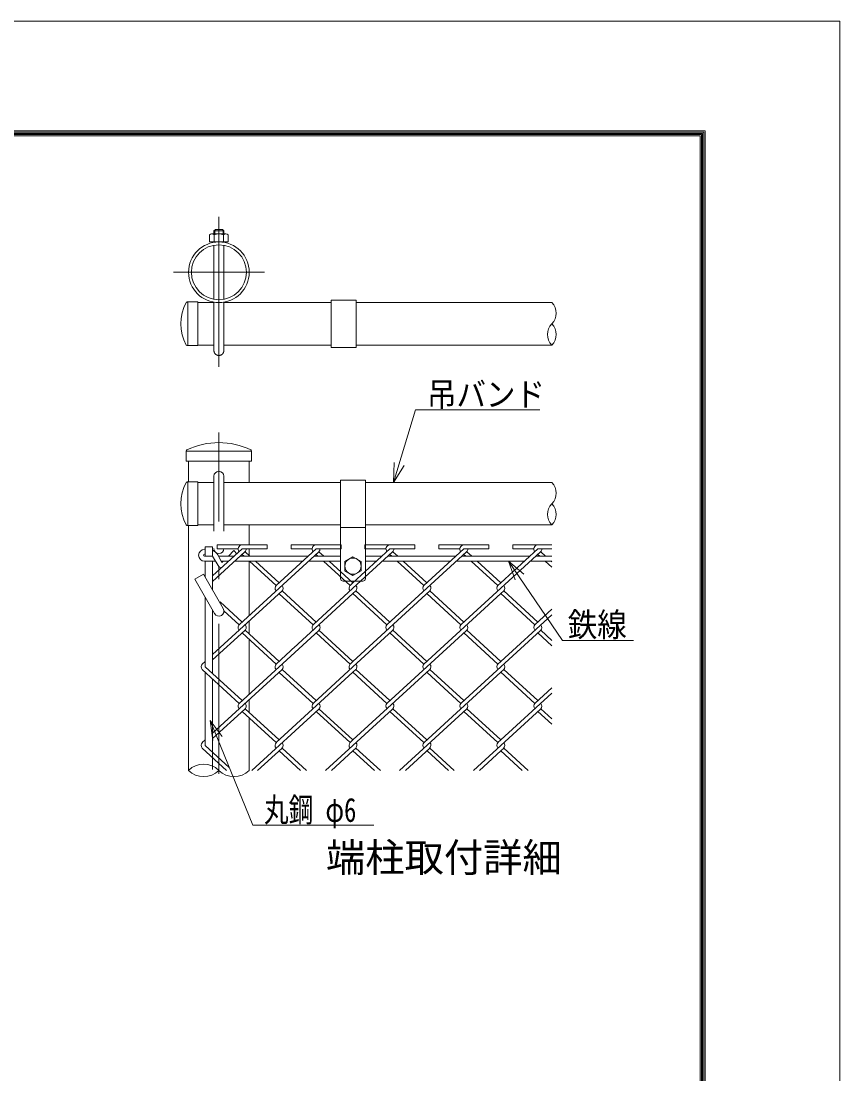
# Model space of a CAD drawing. Units: millimetres, scale not verified. Extents: x -4200 to 4200, y -2970 to 2970.
# Drawn here: x 2560 to 4200, y 861 to 2970 of the extents above; entities that cross this region are included whole.
import ezdxf
from ezdxf.enums import TextEntityAlignment as Align

# ---------------------------------------------------------------- set-up
doc = ezdxf.new("R2010")
doc.units = ezdxf.units.MM
doc.header["$LTSCALE"] = 10
doc.linetypes.add('USER1', pattern=[50.5, 30, -9, 2.5, -9])
doc.linetypes.add('USER2', pattern=[12.6, 8.4, -4.2])
doc.layers.add('0-0_24', color=7, linetype='Continuous')
for name, color, linetype, lineweight in [('0-1_3', 3, 'Continuous', 13), ('0-2_26', 2, 'USER1', 13), ('0-3_1', 1, 'Continuous', 9), ('0-4_27', 7, 'Continuous', 13), ('0-5_28', 7, 'Continuous', 13), ('0-6_23', 2, 'Continuous', 9), ('0-7_11', 59, 'Continuous', 9)]:
    doc.layers.add(name, color=color, linetype=linetype, lineweight=lineweight)
doc.styles.add('ＭＳ ゴシック', font='')
doc.styles.get('ＭＳ ゴシック').set_extended_font_data('MS Gothic')

msp = doc.modelspace()

# ---------------------------------------------------------------- linework, layer by layer
at = {"layer": '0-1_3'}
for p, q in [((2949.35, 2552.59), (2963.35, 2552.59)), ((2966.35, 2549.59), (2963.35, 2552.59)), ((2937.6, 2527.52), (2937.6, 2542.02)), ((2941.54, 2543.77), (2970.46, 2543.77)), ((2946.35, 2543.77), (2946.35, 2549.59)), ((2946.97, 2542.02), (2946.97, 2527.52)), ((2948.1, 2543.77), (2948.1, 2551.34)), ((2964.6, 2543.77), (2964.6, 2551.34)), ((2965.72, 2542.02), (2965.72, 2527.52)), ((2966.35, 2543.77), (2966.35, 2549.59)), ((2975.1, 2527.52), (2975.1, 2542.02)), ((2937.6, 2527.52), (2975.1, 2527.52)), ((2946.35, 2526.7), (2946.35, 2527.52)), ((2946.35, 2412.69), (2946.35, 2520.86)), ((2966.35, 2526.7), (2966.35, 2527.52)), ((2966.35, 2412.69), (2966.35, 2520.86)), ((2946.35, 2310.09), (2946.35, 2406.85)), ((2966.35, 2310.09), (2966.35, 2406.85)), ((3181.35, 2411.02), (3181.35, 2316.02)), ((3231.35, 2411.02), (3181.35, 2411.02)), ((3231.35, 2411.02), (3231.35, 2316.02)), ((3231.35, 2316.02), (3181.35, 2316.02)), ((2946.35, 1948.14), (2946.35, 2058.14)), ((2966.35, 1948.14), (2966.35, 2058.14)), ((3199.89, 2050.64), (3199.89, 1853.14)), ((3249.89, 2050.64), (3199.89, 2050.64)), ((3249.89, 2050.64), (3249.89, 1853.14)), ((3249.89, 1955.64), (3199.89, 1955.64)), ((2927.6, 1911.89), (2928.85, 1911.89)), ((2927.6, 1901.89), (2928.85, 1901.89)), ((2928.85, 1898.14), (2928.85, 1916.89)), ((2928.85, 1916.89), (2943.85, 1916.89)), ((2943.85, 1898.14), (2943.85, 1916.89)), ((2975.27, 1898.14), (2986.58, 1909.19)), ((2992.56, 1903.07), (2986.58, 1909.19)), ((2927.6, 1898.14), (2943.85, 1898.14)), ((2927.6, 1888.14), (2949.6, 1888.14)), ((2928.85, 1855.77), (2928.85, 1888.14)), ((2943.85, 1898.14), (2954.68, 1879.31)), ((2943.85, 1829.79), (2943.85, 1888.14)), ((2955.38, 1898.14), (2987.17, 1898.14)), ((2961.14, 1888.14), (2976.26, 1888.14)), ((2988.1, 1888.14), (3124.28, 1888.14)), ((2999.01, 1898.14), (3135.19, 1898.14)), ((3136.12, 1888.14), (3199.89, 1888.14)), ((3147.03, 1898.14), (3199.89, 1898.14)), ((3208.64, 1887.49), (3224.89, 1896.89)), ((3208.64, 1887.49), (3208.64, 1868.78)), ((3224.89, 1896.89), (3241.14, 1887.49)), ((3241.14, 1887.49), (3241.14, 1868.78)), ((3249.89, 1898.14), (3283.21, 1898.14)), ((3249.89, 1888.14), (3272.3, 1888.14)), ((3284.14, 1888.14), (3420.31, 1888.14)), ((3295.05, 1898.14), (3431.23, 1898.14)), ((3432.16, 1888.14), (3568.33, 1888.14)), ((3443.07, 1898.14), (3579.25, 1898.14)), ((3580.17, 1888.14), (3623.01, 1888.14)), ((3591.09, 1898.14), (3623.01, 1898.14)), ((2907.87, 1852.11), (2925.19, 1862.11)), ((2925.19, 1862.11), (2965.01, 1793.14)), ((2907.87, 1852.11), (2947.69, 1783.14)), ((3244.89, 1848.14), (3204.89, 1848.14)), ((2928.85, 1676.51), (2928.85, 1815.77)), ((2943.85, 1662.76), (2943.85, 1789.79)), ((2928.85, 1519.17), (2928.85, 1665.66)), ((2943.85, 1470.43), (2943.85, 1651.91))]:
    msp.add_line(p, q, dxfattribs=at)
for points in [[(2949.35, 2552.59), (2946.35, 2549.59), (2966.35, 2549.59)], [(2953.96, 1900.6), (2962.54, 1885.7), (2965.04, 1888.14)], [(3208.64, 1868.78), (3224.89, 1859.39), (3241.14, 1868.78)]]:
    msp.add_lwpolyline(points, dxfattribs=at)
msp.add_circle((3224.89, 1878.14), 16.23, dxfattribs=at)
for centre, radius, start, end in [((2942.29, 2536.78), 7.04, 48.21899, 131.78101), ((2956.35, 2517.79), 25.99, 68.85295, 111.14705), ((2970.41, 2536.62), 7.15, 49.0514, 130.9486), ((2956.35, 2058.14), 10, 0, 180), ((2927.6, 1900.01), 11.88, 90, 270), ((2927.6, 1900.01), 1.88, 90, 270), ((2934.46, 1889.39), 22.5, 29.90854, 65.34129), ((2956.35, 1913.14), 10, 180, 0), ((2962.26, 1883.68), 8.75, 209.90854, 267.32479), ((3204.89, 1853.14), 5, 180, 270), ((3244.89, 1853.14), 5, 270, 0), ((2956.35, 1788.14), 10, 210, 30)]:
    msp.add_arc(centre, radius, start, end, dxfattribs=at)
at = {"layer": '0-1_3', "linetype": 'USER2'}
msp.add_arc((2956.35, 2310.09), 10, 180, 0, dxfattribs=at)
at = {"layer": '0-2_26'}
for p, q in [((2956.35, 2277.51), (2956.35, 2577.51)), ((3047.47, 2466.77), (2865.22, 2466.77)), ((2956.35, 1462.3), (2956.35, 2145.64))]:
    msp.add_line(p, q, dxfattribs=at)
at = {"layer": '0-3_1'}
for p, q in [((2893.02, 2407.27), (2913.85, 2407.27)), ((2893.85, 2407.27), (2893.85, 2319.77)), ((2913.85, 2407.27), (2913.85, 2319.77)), ((2946.35, 2406.02), (2913.85, 2406.02)), ((3181.35, 2406.02), (2966.35, 2406.02)), ((3623.01, 2406.02), (3231.35, 2406.02)), ((2946.35, 2321.02), (2913.85, 2321.02)), ((3181.35, 2321.02), (2966.35, 2321.02)), ((3623.01, 2321.02), (3231.35, 2321.02)), ((2893.02, 2319.77), (2913.85, 2319.77)), ((2891.1, 2108.97), (2891.1, 2088.14)), ((3021.6, 2108.14), (2891.1, 2108.14)), ((3021.6, 2088.14), (2891.1, 2088.14)), ((2895.6, 2088.14), (2895.6, 2046.89)), ((3017.1, 2045.64), (3017.1, 2088.14)), ((3021.6, 2108.97), (3021.6, 2088.14)), ((2893.02, 2046.89), (2913.85, 2046.89)), ((2893.85, 2046.89), (2893.85, 1959.39)), ((2913.85, 2046.89), (2913.85, 1959.39)), ((2946.35, 2045.64), (2913.85, 2045.64)), ((3199.89, 2045.64), (2966.35, 2045.64)), ((3623.01, 2045.64), (3249.89, 2045.64)), ((2893.02, 1959.39), (2913.85, 1959.39)), ((2895.6, 1959.39), (2895.6, 1468.97)), ((2946.35, 1960.64), (2913.85, 1960.64)), ((3199.89, 1960.64), (2966.35, 1960.64)), ((3017.1, 1920.51), (3017.1, 1960.64)), ((3623.01, 1960.64), (3249.89, 1960.64)), ((3017.1, 1899.46), (3017.1, 1912.51)), ((3017.1, 1779.07), (3017.1, 1888.14)), ((3017.1, 1742.13), (3017.1, 1768.22)), ((3017.1, 1621.74), (3017.1, 1731.27)), ((3017.1, 1584.79), (3017.1, 1610.89)), ((3017.1, 1468.97), (3017.1, 1573.94))]:
    msp.add_line(p, q, dxfattribs=at)
for radius in [60.75, 55]:
    msp.add_circle((2956.35, 2466.77), radius, dxfattribs=at)
for centre, radius, start, end in [((2969.41, 2363.52), 89.31, 151.52136, 208.47864), ((2893.02, 2404.77), 2.5, 90, 147.70173), ((2893.02, 2322.27), 2.5, 212.29827, 270), ((2893.6, 2108.97), 2.5, 122.29827, 180), ((2956.35, 1977.29), 148.34, 64.40505, 115.59495), ((3019.1, 2108.97), 2.5, 0, 57.70173), ((2893.02, 2044.39), 2.5, 90, 147.70173), ((2969.41, 2003.14), 89.31, 151.52136, 208.47864), ((2893.02, 1961.89), 2.5, 212.29827, 270)]:
    msp.add_arc(centre, radius, start, end, dxfattribs=at)
at = {"layer": '0-4_27'}
for centre, radius, start, end in [((3601.63, 2384.77), 30.15, 315.18146, 44.81854), ((3644.4, 2342.27), 30.15, 135.18146, 224.81854), ((3601.63, 2342.27), 30.15, 315.18146, 44.81854), ((3601.63, 2024.39), 30.15, 315.18146, 44.81854), ((3644.4, 1981.89), 30.15, 135.18146, 224.81854), ((3601.63, 1981.89), 30.15, 315.18146, 44.81854), ((2925.97, 1438.4), 43.09, 45.18146, 134.81854), ((2925.97, 1499.54), 43.09, 225.18146, 314.81854), ((2986.72, 1499.54), 43.09, 225.18146, 314.81854)]:
    msp.add_arc(centre, radius, start, end, dxfattribs=at)
at = {"layer": '0-5_28'}
for p, q in [((3306.3, 2045.64), (3350.29, 2191.11)), ((3350.29, 2191.11), (3599.28, 2191.11)), ((3306.3, 2045.64), (3307.58, 2085.62)), ((3306.3, 2045.64), (3327.4, 2079.62)), ((3536.44, 1888.14), (3644.48, 1729.23)), ((3536.44, 1888.14), (3566.72, 1862.01)), ((3536.44, 1888.14), (3549.6, 1850.36)), ((3644.48, 1729.23), (3786.57, 1729.23)), ((2939.07, 1568.82), (3024.19, 1359.1)), ((2939.07, 1568.82), (2963.19, 1536.91)), ((2939.07, 1568.82), (2944, 1529.12)), ((3024.19, 1359.1), (3266.36, 1359.1))]:
    msp.add_line(p, q, dxfattribs=at)
at = {"layer": '0-6_23'}
for points in [[(-4200, 2970), (4200, 2970), (4200, -2970), (-4200, -2970)], [(-3930, 2750), (3930, 2750), (3930, -2750), (-3930, -2750)], [(-3927.5, 2747.5), (3927.5, 2747.5), (3927.5, -2747.5), (-3927.5, -2747.5)], [(-3925, 2745), (3925, 2745), (3925, -2745), (-3925, -2745)], [(-3922.5, 2742.5), (3922.5, 2742.5), (3922.5, -2742.5), (-3922.5, -2742.5)], [(-3920, 2740), (3920, 2740), (3920, -2740), (-3920, -2740)]]:
    msp.add_lwpolyline(points, close=True, dxfattribs=at)
at = {"layer": '0-7_11'}
for p, q in [((2952.86, 1912.51), (2952.86, 1920.51)), ((3002.86, 1920.51), (2952.86, 1920.51)), ((3002.86, 1920.51), (3052.86, 1920.51)), ((3052.86, 1912.51), (3052.86, 1920.51)), ((3100.88, 1912.51), (3100.88, 1920.51)), ((3150.88, 1920.51), (3100.88, 1920.51)), ((3150.88, 1920.51), (3200.88, 1920.51)), ((3200.88, 1912.51), (3200.88, 1920.51)), ((3248.89, 1912.51), (3248.89, 1920.51)), ((3298.89, 1920.51), (3248.89, 1920.51)), ((3298.89, 1920.51), (3348.89, 1920.51)), ((3348.89, 1912.51), (3348.89, 1920.51)), ((3396.91, 1912.51), (3396.91, 1920.51)), ((3446.91, 1920.51), (3396.91, 1920.51)), ((3446.91, 1920.51), (3496.91, 1920.51)), ((3496.91, 1912.51), (3496.91, 1920.51)), ((3544.93, 1912.51), (3544.93, 1920.51)), ((3594.93, 1920.51), (3544.93, 1920.51)), ((3594.93, 1920.51), (3623.01, 1920.51)), ((2943.85, 1858.44), (3002.86, 1912.51)), ((2943.85, 1847.59), (3008.26, 1906.61)), ((2994.86, 1912.51), (2952.86, 1912.51)), ((2997.45, 1761.07), (3156.28, 1906.61)), ((3002.83, 1901.68), (3006.7, 1898.14)), ((3002.86, 1912.51), (3052.86, 1912.51)), ((3008.76, 1907.11), (3018.54, 1898.14)), ((3070.95, 1839.27), (3150.88, 1912.51)), ((3142.88, 1912.51), (3100.88, 1912.51)), ((3150.85, 1901.68), (3154.72, 1898.14)), ((3150.88, 1912.51), (3200.88, 1912.51)), ((3156.77, 1907.11), (3166.56, 1898.14)), ((3224.89, 1844.69), (3298.89, 1912.51)), ((3224.89, 1833.84), (3304.3, 1906.61)), ((3290.89, 1912.51), (3248.89, 1912.51)), ((3293.49, 1761.07), (3452.32, 1906.61)), ((3298.87, 1901.68), (3302.74, 1898.14)), ((3298.89, 1912.51), (3348.89, 1912.51)), ((3304.79, 1907.11), (3314.58, 1898.14)), ((3366.99, 1839.27), (3446.91, 1912.51)), ((3438.91, 1912.51), (3396.91, 1912.51)), ((3446.89, 1901.68), (3450.76, 1898.14)), ((3446.91, 1912.51), (3496.91, 1912.51)), ((3452.81, 1907.11), (3462.6, 1898.14)), ((3520.92, 1844.69), (3594.93, 1912.51)), ((3520.92, 1833.84), (3600.34, 1906.61)), ((3586.93, 1912.51), (3544.93, 1912.51)), ((3594.91, 1901.68), (3598.78, 1898.14)), ((3594.93, 1912.51), (3623.01, 1912.51)), ((3600.83, 1907.11), (3610.62, 1898.14)), ((3017.62, 1888.14), (3070.99, 1839.23)), ((3029.46, 1888.14), (3076.87, 1844.69)), ((3165.63, 1888.14), (3219.01, 1839.23)), ((3177.48, 1888.14), (3224.89, 1844.69)), ((3313.65, 1888.14), (3367.03, 1839.23)), ((3325.49, 1888.14), (3372.9, 1844.69)), ((3461.67, 1888.14), (3515.05, 1839.23)), ((3473.51, 1888.14), (3520.92, 1844.69)), ((3609.69, 1888.14), (3623.01, 1875.93)), ((3621.53, 1888.14), (3623.01, 1886.78)), ((3218.96, 1839.27), (3224.89, 1844.69)), ((3515, 1839.27), (3520.92, 1844.69)), ((2943.85, 1701.1), (3082.79, 1828.42)), ((3077.34, 1822.56), (3144.98, 1760.58)), ((3082.74, 1828.46), (3150.88, 1766.02)), ((3106.45, 1714.46), (3224.89, 1822.99)), ((3145.47, 1761.07), (3224.89, 1833.84)), ((3224.89, 1822.99), (3230.81, 1828.42)), ((3224.89, 1687.36), (3378.82, 1828.42)), ((3224.89, 1822.99), (3292.97, 1760.6)), ((3230.78, 1828.44), (3298.89, 1766.02)), ((3366.98, 1681.93), (3520.92, 1822.99)), ((3373.38, 1822.56), (3441.04, 1760.56)), ((3378.78, 1828.46), (3446.91, 1766.02)), ((3441.51, 1761.07), (3520.92, 1833.84)), ((3520.92, 1822.99), (3526.84, 1828.42)), ((3520.92, 1822.99), (3589.01, 1760.6)), ((3526.82, 1828.44), (3594.93, 1766.02)), ((2958.79, 1806.4), (3002.86, 1766.02)), ((2966.18, 1788.79), (2996.94, 1760.6)), ((3520.92, 1687.36), (3623.01, 1780.91)), ((3589.53, 1761.07), (3623.01, 1791.76)), ((3008.78, 1760.6), (3008.26, 1761.07)), ((3156.8, 1760.6), (3156.28, 1761.07)), ((2943.85, 1690.25), (3008.26, 1749.28)), ((2997.45, 1749.28), (2996.94, 1749.75)), ((2996.94, 1603.26), (3156.28, 1749.28)), ((3002.86, 1744.32), (3070.97, 1681.91)), ((3008.78, 1749.75), (3076.87, 1687.36)), ((3145.47, 1749.28), (3144.96, 1749.75)), ((3150.88, 1744.32), (3218.96, 1681.93)), ((3156.8, 1749.75), (3224.89, 1687.36)), ((3224.89, 1676.51), (3304.3, 1749.28)), ((3293.49, 1603.74), (3452.32, 1749.28)), ((3298.89, 1744.32), (3367.01, 1681.91)), ((3304.82, 1749.75), (3372.9, 1687.36)), ((3446.91, 1744.32), (3515, 1681.93)), ((3452.83, 1749.75), (3520.92, 1687.36)), ((3520.92, 1676.51), (3600.34, 1749.28)), ((3594.93, 1744.32), (3623.01, 1718.59)), ((3600.85, 1749.75), (3623.01, 1729.44)), ((3070.95, 1681.93), (3109.84, 1717.57)), ((2922.93, 1681.93), (2928.85, 1687.36)), ((3218.96, 1681.93), (3224.89, 1687.36)), ((3515, 1681.93), (3520.92, 1687.36)), ((2922.93, 1671.08), (2996.94, 1603.26)), ((2928.85, 1676.51), (3002.86, 1608.69)), ((2943.85, 1543.77), (3082.79, 1671.08)), ((3082.74, 1671.12), (3150.88, 1608.69)), ((3145.47, 1603.74), (3224.89, 1676.51)), ((3224.89, 1665.66), (3230.81, 1671.08)), ((3224.89, 1530.02), (3378.82, 1671.08)), ((3230.78, 1671.1), (3298.89, 1608.69)), ((3378.78, 1671.12), (3446.91, 1608.69)), ((3441.51, 1603.74), (3520.92, 1676.51)), ((3520.92, 1665.66), (3526.84, 1671.08)), ((3526.82, 1671.1), (3594.93, 1608.69)), ((3070.92, 1524.58), (3224.89, 1665.66)), ((3077.34, 1665.22), (3144.98, 1603.24)), ((3224.89, 1665.66), (3292.97, 1603.26)), ((3367.5, 1525.07), (3520.92, 1665.66)), ((3373.38, 1665.22), (3441.02, 1603.24)), ((3520.92, 1665.66), (3589.01, 1603.26)), ((3589.53, 1603.74), (3623.01, 1634.42)), ((3008.78, 1603.26), (3008.26, 1603.74)), ((3520.92, 1530.02), (3623.01, 1623.57)), ((2943.85, 1532.92), (3008.26, 1591.94)), ((2997.45, 1591.94), (2996.94, 1592.41)), ((3002.86, 1586.99), (3070.99, 1524.55)), ((3008.78, 1592.41), (3076.87, 1530.02)), ((3022.08, 1468.97), (3156.28, 1591.94)), ((3150.88, 1586.99), (3218.99, 1524.58)), ((3156.8, 1592.41), (3224.89, 1530.02)), ((3224.89, 1519.17), (3304.3, 1591.94)), ((3298.89, 1586.99), (3367.01, 1524.58)), ((3304.82, 1592.41), (3372.9, 1530.02)), ((3318.12, 1468.97), (3452.83, 1592.41)), ((3446.91, 1586.99), (3515, 1524.6)), ((3452.83, 1592.41), (3520.92, 1530.02)), ((3520.92, 1519.17), (3600.34, 1591.94)), ((3594.93, 1586.99), (3623.01, 1561.26)), ((3600.85, 1592.41), (3623.01, 1572.11)), ((2922.93, 1524.6), (2928.85, 1530.02)), ((2928.85, 1519.17), (2977.2, 1474.87)), ((3170.1, 1468.97), (3224.89, 1519.17)), ((3218.96, 1524.6), (3224.89, 1530.02)), ((3466.14, 1468.97), (3520.92, 1519.17)), ((3515, 1524.6), (3520.92, 1530.02)), ((2922.93, 1513.74), (2971.79, 1468.97)), ((3033.92, 1468.97), (3082.79, 1513.75)), ((3077.34, 1507.89), (3119.81, 1468.97)), ((3082.74, 1513.79), (3131.65, 1468.97)), ((3224.89, 1508.32), (3230.81, 1513.75)), ((3230.78, 1513.77), (3279.67, 1468.97)), ((3329.96, 1468.97), (3378.82, 1513.75)), ((3373.38, 1507.89), (3415.85, 1468.97)), ((3378.78, 1513.79), (3427.69, 1468.97)), ((3477.98, 1468.97), (3520.92, 1508.32)), ((3520.92, 1508.32), (3526.84, 1513.75)), ((3520.92, 1508.32), (3563.87, 1468.97)), ((3526.82, 1513.77), (3575.71, 1468.97))]:
    msp.add_line(p, q, dxfattribs=at)
msp.add_lwpolyline([(3181.94, 1468.97), (3224.89, 1508.32), (3267.83, 1468.97)], dxfattribs=at)
for centre, start, end in [((3002.86, 1912.51), 90, 222.5), ((3150.88, 1912.51), 90, 222.5), ((3298.89, 1912.51), 90, 222.5), ((3446.91, 1912.51), 90, 222.5), ((3594.93, 1912.51), 90, 222.5), ((3002.86, 1912.51), 312.5, 0), ((3150.88, 1912.51), 312.5, 0), ((3298.89, 1912.51), 312.5, 0), ((3446.91, 1912.51), 312.5, 0), ((3594.93, 1912.51), 312.5, 0), ((3076.87, 1833.84), 132.5, 222.5), ((3076.87, 1833.84), 132.5, 222.5), ((3076.87, 1833.84), 312.5, 42.5), ((3076.87, 1833.84), 312.5, 42.5), ((3224.89, 1833.84), 132.5, 222.5), ((3224.89, 1833.84), 312.5, 42.5), ((3372.9, 1833.84), 132.5, 222.5), ((3372.9, 1833.84), 132.5, 222.5), ((3372.9, 1833.84), 312.5, 42.5), ((3372.9, 1833.84), 312.5, 42.5), ((3520.92, 1833.84), 132.5, 222.5), ((3520.92, 1833.84), 312.5, 42.5), ((3002.86, 1755.17), 132.5, 227.5), ((3002.86, 1755.17), 312.5, 47.5), ((3150.88, 1755.17), 132.5, 227.5), ((3150.88, 1755.17), 312.5, 47.5), ((3298.89, 1755.17), 132.5, 222.5), ((3298.89, 1755.17), 312.5, 42.5), ((3446.91, 1755.17), 132.5, 222.5), ((3446.91, 1755.17), 312.5, 42.5), ((3594.93, 1755.17), 132.5, 222.5), ((3594.93, 1755.17), 312.5, 42.5), ((2928.85, 1676.51), 132.5, 222.5), ((3076.87, 1676.51), 132.5, 222.5), ((3076.87, 1676.51), 132.5, 222.5), ((3076.87, 1676.51), 312.5, 42.5), ((3076.87, 1676.51), 312.5, 42.5), ((3224.89, 1676.51), 132.5, 222.5), ((3224.89, 1676.51), 312.5, 42.5), ((3372.9, 1676.51), 132.5, 222.5), ((3372.9, 1676.51), 132.5, 222.5), ((3372.9, 1676.51), 312.5, 42.5), ((3372.9, 1676.51), 312.5, 42.5), ((3520.92, 1676.51), 132.5, 222.5), ((3520.92, 1676.51), 312.5, 42.5), ((3002.86, 1597.84), 132.5, 227.5), ((3002.86, 1597.84), 312.5, 47.5), ((3150.88, 1597.84), 132.5, 222.5), ((3150.88, 1597.84), 312.5, 42.5), ((3298.89, 1597.84), 132.5, 222.5), ((3298.89, 1597.84), 312.5, 42.5), ((3446.91, 1597.84), 132.5, 222.5), ((3446.91, 1597.84), 312.5, 42.5), ((3594.93, 1597.84), 132.5, 222.5), ((3594.93, 1597.84), 312.5, 42.5), ((2928.85, 1519.17), 132.5, 222.5), ((3076.87, 1519.17), 132.5, 222.5), ((3076.87, 1519.17), 132.5, 222.5), ((3076.87, 1519.17), 312.5, 42.5), ((3076.87, 1519.17), 312.5, 42.5), ((3224.89, 1519.17), 132.5, 222.5), ((3224.89, 1519.17), 312.5, 42.5), ((3372.9, 1519.17), 132.5, 222.5), ((3372.9, 1519.17), 132.5, 222.5), ((3372.9, 1519.17), 312.5, 42.5), ((3372.9, 1519.17), 312.5, 42.5), ((3520.92, 1519.17), 132.5, 222.5), ((3520.92, 1519.17), 312.5, 42.5)]:
    msp.add_arc(centre, 8, start, end, dxfattribs=at)

# ---------------------------------------------------------------- texts
at = {"layer": '0-0_24', "style": 'ＭＳ ゴシック'}
msp.add_text('端柱取付詳細', height=57.7, dxfattribs=at).set_placement((3170.75, 1248.38), align=Align.BOTTOM_LEFT)
at = {"layer": '0-5_28', "style": 'ＭＳ ゴシック'}
for s, height, width, p in [('吊バンド', 48.09, 0.9, (3373.08, 2183.78)), ('鉄線', 48.09, 0.9, (3654.96, 1722.42)), ('丸鋼 φ6', 48.11, 0.75, (3046.76, 1351.41))]:
    msp.add_text(s, height=height, dxfattribs=dict(at, width=width)).set_placement(p, align=Align.BOTTOM_LEFT)

doc.saveas('drawing.dxf')
